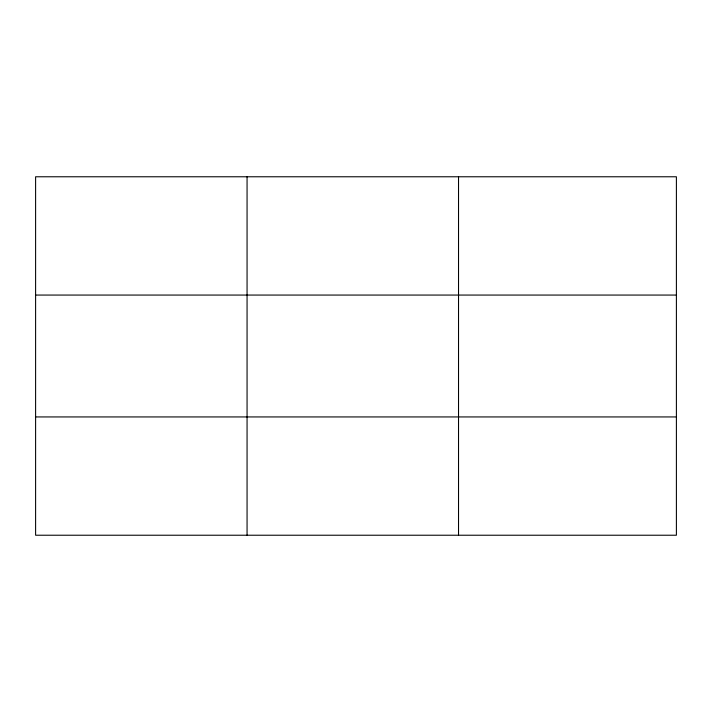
<?xml version="1.0" encoding="UTF-8"?>
<svg xmlns="http://www.w3.org/2000/svg" width="712" height="712" viewBox="0 0 712 712"><rect width="100%" height="100%" fill="white"/><g stroke="black" fill="none" stroke-linecap="round" stroke-linejoin="round"><path stroke-width="1.07" d="M247.064 535.228L247.064 176.772M458.528 535.228L458.528 176.772M676.4 416.938L676.4 535.228L35.6 535.228L35.6 176.772L676.4 176.772L676.4 416.938L35.6 416.938M35.6 295.062L676.4 295.062"/></g></svg>
